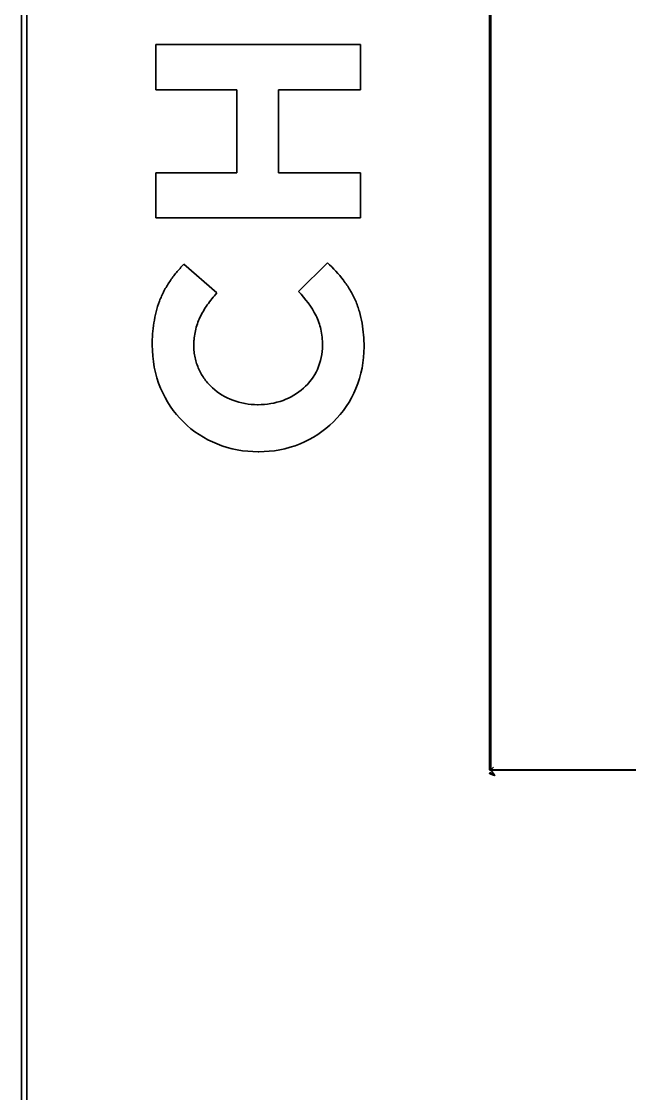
# Model space of a CAD drawing. Header units: inches. Extents: x 885 to 6823, y 710 to 5493.
# Drawn here: x 2615.8 to 2839.3, y 2449.9 to 2844.1 of the extents above; entities that cross this region are included whole.
import ezdxf

# ---------------------------------------------------------------- set-up
doc = ezdxf.new("R2010")
doc.units = ezdxf.units.IN
doc.layers.add('1', color=7, linetype='Continuous', true_color=0xffffff)

msp = doc.modelspace()

# ---------------------------------------------------------------- linework, layer by layer
at = {"layer": '1', "color": 7, "linetype": 'Continuous', "lineweight": 35}
for p, q in [((2615.78, 4020.25), (2615.78, 2355.06)), ((2615.78, 4020.25), (2615.78, 2355.06)), ((2617.78, 2370.86), (2617.78, 4018.86)), ((2787.78, 2568.87), (2787.78, 4018.86)), ((2788.28, 4018.36), (2788.28, 2568.96)), ((2665.14, 2835.54), (2665.14, 2818.98)), ((2740.42, 2835.54), (2665.14, 2835.54)), ((2740.42, 2818.98), (2740.42, 2835.54)), ((2665.14, 2818.98), (2694.93, 2818.98)), ((2694.93, 2818.98), (2694.93, 2788.44)), ((2710.2, 2788.44), (2710.2, 2818.98)), ((2710.2, 2818.98), (2740.42, 2818.98)), ((2665.14, 2788.44), (2665.14, 2771.88)), ((2694.93, 2788.44), (2665.14, 2788.44)), ((2740.42, 2788.44), (2710.2, 2788.44)), ((2740.42, 2771.88), (2740.42, 2788.44)), ((2665.14, 2771.88), (2740.42, 2771.88)), ((2728.27, 2755.32), (2717.62, 2744.78)), ((2687.62, 2744.25), (2675.47, 2754.78)), ((2702.78, 2703.17), (2702.57, 2703.17)), ((2702.78, 2685.86), (2703, 2685.86)), ((2788.28, 2568.96), (2789.28, 2569.96)), ((2787.78, 2568.86), (3095.78, 2568.86)), ((2787.78, 2567.77), (2787.78, 2567.87)), ((2787.78, 2567.76), (2788.16, 2567.76)), ((2788.28, 2568.96), (3095.28, 2568.96)), ((2788.78, 2568.96), (2788.78, 2568.86))]:
    msp.add_line(p, q, dxfattribs=at)
for points, knots in [([(2741.71, 2724.46), (2741.71, 2727.34), (2741.37, 2731.72), (2740.07, 2737.4), (2738.86, 2740.82), (2737.63, 2743.43), (2736.22, 2745.95), (2733.36, 2750.15), (2730.37, 2753.36), (2728.27, 2755.32)], [0, 0, 0, 0, 0.25, 0.375, 0.5, 0.5625, 0.625, 0.75, 1, 1, 1, 1]), ([(2675.47, 2754.78), (2674.51, 2753.82), (2672.68, 2751.79), (2670.21, 2748.5), (2668.45, 2745.56), (2667.26, 2743.11), (2666.22, 2740.59), (2665.21, 2737.33), (2664.12, 2731.95), (2663.85, 2727.82), (2663.85, 2725.11)], [0, 0, 0, 0, 0.125, 0.25, 0.375, 0.4375, 0.5, 0.625, 0.75, 1, 1, 1, 1]), ([(2702.57, 2703.17), (2699.48, 2703.17), (2693.43, 2704.2), (2686.9, 2708.12), (2683.02, 2712.43), (2680.82, 2716.2), (2679.67, 2719.71), (2679.2, 2722.68), (2679.1, 2724.68), (2679.15, 2726.38), (2679.29, 2728.18), (2679.66, 2730.36), (2680.38, 2732.88), (2681.7, 2736.12), (2684.02, 2740.03), (2686.35, 2742.85), (2687.62, 2744.25)], [0, 0, 0, 0, 0.16191, 0.314563, 0.389631, 0.464964, 0.542002, 0.581785, 0.622729, 0.647116, 0.67095, 0.71738, 0.762885, 0.808248, 0.901066, 1, 1, 1, 1]), ([(2717.62, 2744.78), (2720.08, 2742.08), (2723.59, 2737.78), (2726.09, 2730.74), (2726.44, 2726.97), (2726.44, 2725)], [0, 0, 0, 0, 0.493857, 0.733277, 1, 1, 1, 1]), ([(2663.85, 2725.11), (2663.85, 2719.71), (2665.76, 2709.18), (2674.54, 2696.13), (2687.48, 2687.73), (2697.65, 2685.86), (2702.78, 2685.86)], [0, 0, 0, 0, 0.263935, 0.508037, 0.749091, 1, 1, 1, 1]), ([(2726.44, 2725), (2726.44, 2721.98), (2725.23, 2716), (2719.79, 2708.76), (2711.95, 2704.18), (2705.87, 2703.17), (2702.78, 2703.17)], [0, 0, 0, 0, 0.253752, 0.494373, 0.739907, 1, 1, 1, 1]), ([(2703, 2685.86), (2708.14, 2685.86), (2718.32, 2687.74), (2731.16, 2696.15), (2739.79, 2708.96), (2741.71, 2719.24), (2741.71, 2724.46)], [0, 0, 0, 0, 0.254979, 0.497835, 0.741326, 1, 1, 1, 1])]:
    msp.add_open_spline(points, degree=3, knots=knots, dxfattribs=at)
for points in [[(2789.78, 2566.86), (2789.76, 2566.89), (2789.71, 2566.97), (2789.64, 2567.08), (2789.57, 2567.19), (2789.49, 2567.3), (2789.42, 2567.41), (2789.35, 2567.52), (2789.28, 2567.62), (2789.21, 2567.72), (2789.14, 2567.82), (2789.07, 2567.92), (2788.99, 2568.01), (2788.92, 2568.1), (2788.85, 2568.19), (2788.78, 2568.27), (2788.71, 2568.35), (2788.64, 2568.42), (2788.57, 2568.49), (2788.49, 2568.55), (2788.42, 2568.61), (2788.35, 2568.66), (2788.28, 2568.7), (2788.21, 2568.74), (2788.14, 2568.78), (2788.07, 2568.81), (2787.99, 2568.83), (2787.92, 2568.84), (2787.85, 2568.85), (2787.8, 2568.86), (2787.78, 2568.86)], [(2789.78, 2566.86), (2789.76, 2566.87), (2789.71, 2566.91), (2789.64, 2566.97), (2789.57, 2567.02), (2789.49, 2567.08), (2789.42, 2567.13), (2789.35, 2567.19), (2789.28, 2567.24), (2789.21, 2567.29), (2789.14, 2567.34), (2789.07, 2567.39), (2788.99, 2567.43), (2788.92, 2567.48), (2788.85, 2567.52), (2788.78, 2567.56), (2788.71, 2567.6), (2788.64, 2567.64), (2788.57, 2567.67), (2788.49, 2567.7), (2788.42, 2567.73), (2788.35, 2567.76), (2788.28, 2567.78), (2788.21, 2567.8), (2788.14, 2567.82), (2788.07, 2567.83), (2787.99, 2567.84), (2787.92, 2567.85), (2787.85, 2567.85), (2787.8, 2567.86), (2787.78, 2567.86)], [(2787.78, 2567.76), (2787.78, 2567.75), (2787.78, 2567.73), (2787.79, 2567.7), (2787.8, 2567.67), (2787.82, 2567.64), (2787.85, 2567.61), (2787.88, 2567.58), (2787.91, 2567.55), (2787.95, 2567.52), (2788, 2567.49), (2788.05, 2567.46), (2788.1, 2567.43), (2788.16, 2567.4), (2788.23, 2567.37), (2788.29, 2567.34), (2788.37, 2567.31), (2788.44, 2567.28), (2788.52, 2567.25), (2788.6, 2567.22), (2788.69, 2567.19), (2788.78, 2567.16), (2788.87, 2567.13), (2788.97, 2567.1), (2789.06, 2567.07), (2789.16, 2567.04), (2789.26, 2567.01), (2789.36, 2566.98), (2789.47, 2566.95), (2789.57, 2566.92), (2789.68, 2566.89), (2789.75, 2566.87), (2789.78, 2566.86)], [(2788.78, 2567.76), (2788.78, 2567.75), (2788.78, 2567.73), (2788.79, 2567.7), (2788.79, 2567.67), (2788.8, 2567.64), (2788.81, 2567.61), (2788.83, 2567.58), (2788.85, 2567.55), (2788.87, 2567.52), (2788.89, 2567.49), (2788.91, 2567.46), (2788.94, 2567.43), (2788.97, 2567.4), (2789, 2567.37), (2789.04, 2567.34), (2789.07, 2567.31), (2789.11, 2567.28), (2789.15, 2567.25), (2789.19, 2567.22), (2789.24, 2567.19), (2789.28, 2567.16), (2789.33, 2567.13), (2789.37, 2567.1), (2789.42, 2567.07), (2789.47, 2567.04), (2789.52, 2567.01), (2789.57, 2566.98), (2789.62, 2566.95), (2789.68, 2566.92), (2789.73, 2566.89), (2789.76, 2566.87), (2789.78, 2566.86)]]:
    msp.add_open_spline(points, degree=3, dxfattribs=at)

doc.saveas('drawing.dxf')
